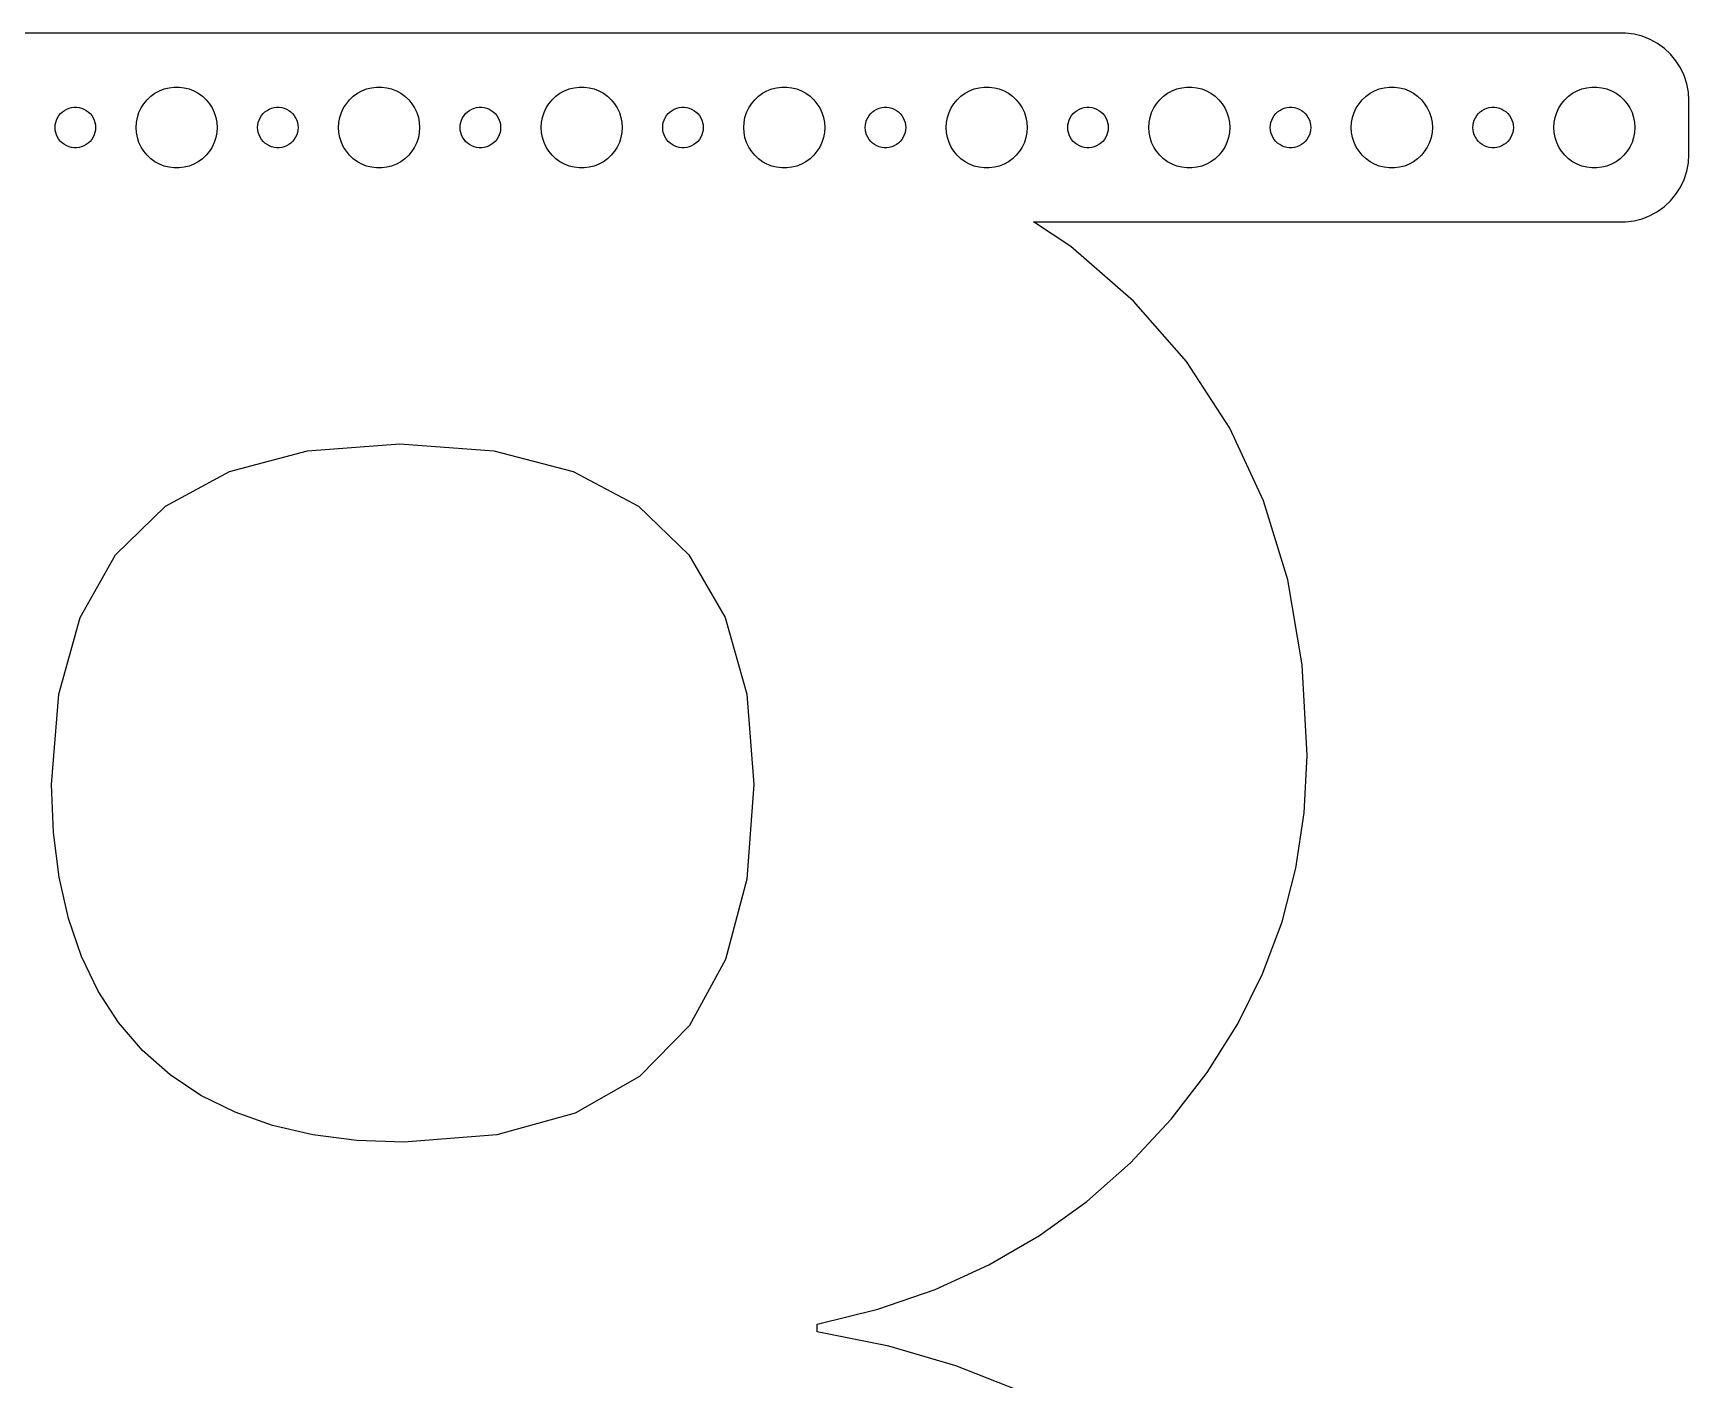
# Model space of a CAD drawing. Header units: metres. Extents: x -97 to 97, y -193 to 7.
# Drawn here: x -25.6 to 97, y -92.8 to 7 of the extents above; entities that cross this region are included whole.
import ezdxf

# ---------------------------------------------------------------- set-up
doc = ezdxf.new("R2010")
doc.units = ezdxf.units.M

msp = doc.modelspace()

# ---------------------------------------------------------------- linework, layer by layer
for p, q in [((92.3139, 6.99013), (-92.3139, 6.99013)), ((92.9369, 6.91142), (92.3139, 6.99013)), ((93.5451, 6.75528), (92.9369, 6.91142)), ((94.1289, 6.52412), (93.5451, 6.75528)), ((94.6791, 6.22163), (94.1289, 6.52412)), ((95.1871, 5.85255), (94.6791, 6.22163)), ((95.6448, 5.42273), (95.1871, 5.85255)), ((96.0451, 4.93892), (95.6448, 5.42273)), ((96.3815, 4.40877), (96.0451, 4.93892)), ((96.6489, 3.84062), (96.3815, 4.40877)), ((96.8429, 3.24344), (96.6489, 3.84062)), ((-16.9123, 2.31154), (-16.6075, 2.53297)), ((-16.6075, 2.53297), (-16.2773, 2.71448)), ((-16.2773, 2.71448), (-15.927, 2.85316)), ((-15.927, 2.85316), (-15.5621, 2.94685)), ((-15.5621, 2.94685), (-15.1884, 2.99408)), ((-15.1884, 2.99408), (-14.8116, 2.99408)), ((-14.8116, 2.99408), (-14.4379, 2.94685)), ((-14.4379, 2.94685), (-14.0729, 2.85316)), ((-14.0729, 2.85316), (-13.7227, 2.71448)), ((-13.7227, 2.71448), (-13.3925, 2.53297)), ((-13.3925, 2.53297), (-13.0877, 2.31154)), ((-1.91226, 2.31154), (-1.60747, 2.53297)), ((-1.60747, 2.53297), (-1.27733, 2.71448)), ((-1.27733, 2.71448), (-0.927048, 2.85316)), ((-0.927048, 2.85316), (-0.562134, 2.94685)), ((-0.562134, 2.94685), (-0.18837, 2.99408)), ((-0.18837, 2.99408), (0.18837, 2.99408)), ((0.18837, 2.99408), (0.562134, 2.94685)), ((0.562134, 2.94685), (0.927048, 2.85316)), ((0.927048, 2.85316), (1.27733, 2.71448)), ((1.27733, 2.71448), (1.60747, 2.53297)), ((1.60747, 2.53297), (1.91226, 2.31154)), ((13.0877, 2.31154), (13.3925, 2.53297)), ((13.3925, 2.53297), (13.7227, 2.71448)), ((13.7227, 2.71448), (14.0729, 2.85316)), ((14.0729, 2.85316), (14.4379, 2.94685)), ((14.4379, 2.94685), (14.8116, 2.99408)), ((14.8116, 2.99408), (15.1884, 2.99408)), ((15.1884, 2.99408), (15.5621, 2.94685)), ((15.5621, 2.94685), (15.927, 2.85316)), ((15.927, 2.85316), (16.2773, 2.71448)), ((16.2773, 2.71448), (16.6075, 2.53297)), ((16.6075, 2.53297), (16.9123, 2.31154)), ((28.0877, 2.31154), (28.3925, 2.53297)), ((28.3925, 2.53297), (28.7227, 2.71448)), ((28.7227, 2.71448), (29.0729, 2.85316)), ((29.0729, 2.85316), (29.4379, 2.94685)), ((29.4379, 2.94685), (29.8116, 2.99408)), ((29.8116, 2.99408), (30.1884, 2.99408)), ((30.1884, 2.99408), (30.5621, 2.94685)), ((30.5621, 2.94685), (30.927, 2.85316)), ((30.927, 2.85316), (31.2773, 2.71448)), ((31.2773, 2.71448), (31.6075, 2.53297)), ((31.6075, 2.53297), (31.9123, 2.31154)), ((43.0877, 2.31154), (43.3925, 2.53297)), ((43.3925, 2.53297), (43.7227, 2.71448)), ((43.7227, 2.71448), (44.0729, 2.85316)), ((44.0729, 2.85316), (44.4379, 2.94685)), ((44.4379, 2.94685), (44.8116, 2.99408)), ((44.8116, 2.99408), (45.1884, 2.99408)), ((45.1884, 2.99408), (45.5621, 2.94685)), ((45.5621, 2.94685), (45.927, 2.85316)), ((45.927, 2.85316), (46.2773, 2.71448)), ((46.2773, 2.71448), (46.6075, 2.53297)), ((46.6075, 2.53297), (46.9123, 2.31154)), ((58.0877, 2.31154), (58.3925, 2.53297)), ((58.3925, 2.53297), (58.7227, 2.71448)), ((58.7227, 2.71448), (59.0729, 2.85316)), ((59.0729, 2.85316), (59.4379, 2.94685)), ((59.4379, 2.94685), (59.8116, 2.99408)), ((59.8116, 2.99408), (60.1884, 2.99408)), ((60.1884, 2.99408), (60.5621, 2.94685)), ((60.5621, 2.94685), (60.927, 2.85316)), ((60.927, 2.85316), (61.2773, 2.71448)), ((61.2773, 2.71448), (61.6075, 2.53297)), ((61.6075, 2.53297), (61.9123, 2.31154)), ((73.0877, 2.31154), (73.3925, 2.53297)), ((73.3925, 2.53297), (73.7227, 2.71448)), ((73.7227, 2.71448), (74.073, 2.85316)), ((74.073, 2.85316), (74.4379, 2.94685)), ((74.4379, 2.94685), (74.8116, 2.99408)), ((74.8116, 2.99408), (75.1884, 2.99408)), ((75.1884, 2.99408), (75.5621, 2.94685)), ((75.5621, 2.94685), (75.927, 2.85316)), ((75.927, 2.85316), (76.2773, 2.71448)), ((76.2773, 2.71448), (76.6075, 2.53297)), ((76.6075, 2.53297), (76.9123, 2.31154)), ((88.0877, 2.31154), (88.3925, 2.53297)), ((88.3925, 2.53297), (88.7227, 2.71448)), ((88.7227, 2.71448), (89.073, 2.85316)), ((89.073, 2.85316), (89.4379, 2.94685)), ((89.4379, 2.94685), (89.8116, 2.99408)), ((89.8116, 2.99408), (90.1884, 2.99408)), ((90.1884, 2.99408), (90.5621, 2.94685)), ((90.5621, 2.94685), (90.927, 2.85316)), ((90.927, 2.85316), (91.2773, 2.71448)), ((91.2773, 2.71448), (91.6075, 2.53297)), ((91.6075, 2.53297), (91.9123, 2.31154)), ((96.9606, 2.62666), (96.8429, 3.24344)), ((97, 2), (96.9606, 2.62666)), ((-23.4561, 1.15576), (-23.3037, 1.26648)), ((-23.3037, 1.26648), (-23.1387, 1.35724)), ((-23.1387, 1.35724), (-22.9635, 1.42657)), ((-22.9635, 1.42657), (-22.7811, 1.47342)), ((-22.7811, 1.47342), (-22.5942, 1.49704)), ((-22.5942, 1.49704), (-22.4058, 1.49704)), ((-22.4058, 1.49704), (-22.2189, 1.47342)), ((-22.2189, 1.47342), (-22.0365, 1.42657)), ((-22.0365, 1.42657), (-21.8613, 1.35724)), ((-21.8613, 1.35724), (-21.6963, 1.26648)), ((-21.6963, 1.26648), (-21.5439, 1.15576)), ((-17.7893, 1.10437), (-17.6289, 1.44525)), ((-17.6289, 1.44525), (-17.427, 1.76335)), ((-17.427, 1.76335), (-17.1869, 2.05363)), ((-17.1869, 2.05363), (-16.9123, 2.31154)), ((-13.0877, 2.31154), (-12.8131, 2.05363)), ((-12.8131, 2.05363), (-12.5729, 1.76335)), ((-12.5729, 1.76335), (-12.3711, 1.44525)), ((-12.3711, 1.44525), (-12.2107, 1.10437)), ((-8.45613, 1.15576), (-8.30373, 1.26648)), ((-8.30373, 1.26648), (-8.13866, 1.35724)), ((-8.13866, 1.35724), (-7.96352, 1.42657)), ((-7.96352, 1.42657), (-7.78107, 1.47342)), ((-7.78107, 1.47342), (-7.59418, 1.49704)), ((-7.59418, 1.49704), (-7.40581, 1.49704)), ((-7.40581, 1.49704), (-7.21892, 1.47342)), ((-7.21892, 1.47342), (-7.03647, 1.42657)), ((-7.03647, 1.42657), (-6.86133, 1.35724)), ((-6.86133, 1.35724), (-6.69626, 1.26648)), ((-6.69626, 1.26648), (-6.54385, 1.15576)), ((-2.78932, 1.10437), (-2.62891, 1.44525)), ((-2.62891, 1.44525), (-2.42705, 1.76335)), ((-2.42705, 1.76335), (-2.1869, 2.05363)), ((-2.1869, 2.05363), (-1.91226, 2.31154)), ((1.91226, 2.31154), (2.1869, 2.05363)), ((2.1869, 2.05363), (2.42705, 1.76335)), ((2.42705, 1.76335), (2.62891, 1.44525)), ((2.62891, 1.44525), (2.78932, 1.10437)), ((6.54385, 1.15576), (6.69626, 1.26648)), ((6.69626, 1.26648), (6.86133, 1.35724)), ((6.86133, 1.35724), (7.03647, 1.42657)), ((7.03647, 1.42657), (7.21892, 1.47342)), ((7.21892, 1.47342), (7.40581, 1.49704)), ((7.40581, 1.49704), (7.59418, 1.49704)), ((7.59418, 1.49704), (7.78107, 1.47342)), ((7.78107, 1.47342), (7.96352, 1.42657)), ((7.96352, 1.42657), (8.13866, 1.35724)), ((8.13866, 1.35724), (8.30373, 1.26648)), ((8.30373, 1.26648), (8.45613, 1.15576)), ((12.2107, 1.10437), (12.3711, 1.44525)), ((12.3711, 1.44525), (12.5729, 1.76335)), ((12.5729, 1.76335), (12.8131, 2.05363)), ((12.8131, 2.05363), (13.0877, 2.31154)), ((16.9123, 2.31154), (17.1869, 2.05363)), ((17.1869, 2.05363), (17.427, 1.76335)), ((17.427, 1.76335), (17.6289, 1.44525)), ((17.6289, 1.44525), (17.7893, 1.10437)), ((21.5439, 1.15576), (21.6963, 1.26648)), ((21.6963, 1.26648), (21.8613, 1.35724)), ((21.8613, 1.35724), (22.0365, 1.42657)), ((22.0365, 1.42657), (22.2189, 1.47342)), ((22.2189, 1.47342), (22.4058, 1.49704)), ((22.4058, 1.49704), (22.5942, 1.49704)), ((22.5942, 1.49704), (22.7811, 1.47342)), ((22.7811, 1.47342), (22.9635, 1.42657)), ((22.9635, 1.42657), (23.1387, 1.35724)), ((23.1387, 1.35724), (23.3037, 1.26648)), ((23.3037, 1.26648), (23.4561, 1.15576)), ((27.2107, 1.10437), (27.3711, 1.44525)), ((27.3711, 1.44525), (27.5729, 1.76335)), ((27.5729, 1.76335), (27.8131, 2.05363)), ((27.8131, 2.05363), (28.0877, 2.31154)), ((31.9123, 2.31154), (32.1869, 2.05363)), ((32.1869, 2.05363), (32.427, 1.76335)), ((32.427, 1.76335), (32.6289, 1.44525)), ((32.6289, 1.44525), (32.7893, 1.10437)), ((36.5439, 1.15576), (36.6963, 1.26648)), ((36.6963, 1.26648), (36.8613, 1.35724)), ((36.8613, 1.35724), (37.0365, 1.42657)), ((37.0365, 1.42657), (37.2189, 1.47342)), ((37.2189, 1.47342), (37.4058, 1.49704)), ((37.4058, 1.49704), (37.5942, 1.49704)), ((37.5942, 1.49704), (37.7811, 1.47342)), ((37.7811, 1.47342), (37.9635, 1.42657)), ((37.9635, 1.42657), (38.1387, 1.35724)), ((38.1387, 1.35724), (38.3037, 1.26648)), ((38.3037, 1.26648), (38.4561, 1.15576)), ((42.2107, 1.10437), (42.3711, 1.44525)), ((42.3711, 1.44525), (42.5729, 1.76335)), ((42.5729, 1.76335), (42.8131, 2.05363)), ((42.8131, 2.05363), (43.0877, 2.31154)), ((46.9123, 2.31154), (47.1869, 2.05363)), ((47.1869, 2.05363), (47.427, 1.76335)), ((47.427, 1.76335), (47.6289, 1.44525)), ((47.6289, 1.44525), (47.7893, 1.10437)), ((51.5439, 1.15576), (51.6963, 1.26648)), ((51.6963, 1.26648), (51.8613, 1.35724)), ((51.8613, 1.35724), (52.0365, 1.42657)), ((52.0365, 1.42657), (52.2189, 1.47342)), ((52.2189, 1.47342), (52.4058, 1.49704)), ((52.4058, 1.49704), (52.5942, 1.49704)), ((52.5942, 1.49704), (52.7811, 1.47342)), ((52.7811, 1.47342), (52.9635, 1.42657)), ((52.9635, 1.42657), (53.1387, 1.35724)), ((53.1387, 1.35724), (53.3037, 1.26648)), ((53.3037, 1.26648), (53.4561, 1.15576)), ((57.2107, 1.10437), (57.3711, 1.44525)), ((57.3711, 1.44525), (57.5729, 1.76335)), ((57.5729, 1.76335), (57.8131, 2.05363)), ((57.8131, 2.05363), (58.0877, 2.31154)), ((61.9123, 2.31154), (62.1869, 2.05363)), ((62.1869, 2.05363), (62.427, 1.76335)), ((62.427, 1.76335), (62.6289, 1.44525)), ((62.6289, 1.44525), (62.7893, 1.10437)), ((66.5439, 1.15576), (66.6963, 1.26648)), ((66.6963, 1.26648), (66.8613, 1.35724)), ((66.8613, 1.35724), (67.0365, 1.42657)), ((67.0365, 1.42657), (67.2189, 1.47342)), ((67.2189, 1.47342), (67.4058, 1.49704)), ((67.4058, 1.49704), (67.5942, 1.49704)), ((67.5942, 1.49704), (67.7811, 1.47342)), ((67.7811, 1.47342), (67.9635, 1.42657)), ((67.9635, 1.42657), (68.1387, 1.35724)), ((68.1387, 1.35724), (68.3037, 1.26648)), ((68.3037, 1.26648), (68.4561, 1.15576)), ((72.2107, 1.10437), (72.3711, 1.44525)), ((72.3711, 1.44525), (72.573, 1.76335)), ((72.573, 1.76335), (72.8131, 2.05363)), ((72.8131, 2.05363), (73.0877, 2.31154)), ((76.9123, 2.31154), (77.1869, 2.05363)), ((77.1869, 2.05363), (77.427, 1.76335)), ((77.427, 1.76335), (77.6289, 1.44525)), ((77.6289, 1.44525), (77.7893, 1.10437)), ((81.5439, 1.15576), (81.6963, 1.26648)), ((81.6963, 1.26648), (81.8613, 1.35724)), ((81.8613, 1.35724), (82.0365, 1.42657)), ((82.0365, 1.42657), (82.2189, 1.47342)), ((82.2189, 1.47342), (82.4058, 1.49704)), ((82.4058, 1.49704), (82.5942, 1.49704)), ((82.5942, 1.49704), (82.7811, 1.47342)), ((82.7811, 1.47342), (82.9635, 1.42657)), ((82.9635, 1.42657), (83.1387, 1.35724)), ((83.1387, 1.35724), (83.3037, 1.26648)), ((83.3037, 1.26648), (83.4561, 1.15576)), ((87.2107, 1.10437), (87.3711, 1.44525)), ((87.3711, 1.44525), (87.573, 1.76335)), ((87.573, 1.76335), (87.8131, 2.05363)), ((87.8131, 2.05363), (88.0877, 2.31154)), ((91.9123, 2.31154), (92.1869, 2.05363)), ((92.1869, 2.05363), (92.427, 1.76335)), ((92.427, 1.76335), (92.6289, 1.44525)), ((92.6289, 1.44525), (92.7893, 1.10437)), ((97, -2), (97, 2)), ((-24, 0), (-23.9882, 0.187988)), ((-23.9882, -0.187988), (-24, 0)), ((-23.9882, 0.187988), (-23.9529, 0.373032)), ((-23.9529, 0.373032), (-23.8947, 0.552185)), ((-23.8947, 0.552185), (-23.8145, 0.722626)), ((-23.8145, 0.722626), (-23.7135, 0.881668)), ((-23.7135, 0.881668), (-23.5934, 1.02681)), ((-23.5934, 1.02681), (-23.4561, 1.15576)), ((-21.5439, 1.15576), (-21.4065, 1.02681)), ((-21.4065, 1.02681), (-21.2865, 0.881668)), ((-21.2865, 0.881668), (-21.1855, 0.722626)), ((-21.1855, 0.722626), (-21.1053, 0.552185)), ((-21.1053, 0.552185), (-21.0471, 0.373032)), ((-21.0471, 0.373032), (-21.0118, 0.187988)), ((-21.0118, 0.187988), (-21, 0)), ((-21, 0), (-21.0118, -0.187988)), ((-18, 0), (-17.9763, 0.375992)), ((-17.9763, -0.375992), (-18, 0)), ((-17.9763, 0.375992), (-17.9057, 0.746063)), ((-17.9057, 0.746063), (-17.7893, 1.10437)), ((-12.2107, 1.10437), (-12.0942, 0.746063)), ((-12.0942, 0.746063), (-12.0237, 0.375992)), ((-12.0237, 0.375992), (-12, 0)), ((-12, 0), (-12.0237, -0.375992)), ((-9, 0), (-8.98816, 0.187988)), ((-8.98816, -0.187988), (-9, 0)), ((-8.98816, 0.187988), (-8.95287, 0.373032)), ((-8.95287, 0.373032), (-8.89465, 0.552185)), ((-8.89465, 0.552185), (-8.81445, 0.722626)), ((-8.81445, 0.722626), (-8.71352, 0.881668)), ((-8.71352, 0.881668), (-8.59344, 1.02681)), ((-8.59344, 1.02681), (-8.45613, 1.15576)), ((-6.54385, 1.15576), (-6.40654, 1.02681)), ((-6.40654, 1.02681), (-6.28647, 0.881668)), ((-6.28647, 0.881668), (-6.18553, 0.722626)), ((-6.18553, 0.722626), (-6.10533, 0.552185)), ((-6.10533, 0.552185), (-6.04712, 0.373032)), ((-6.04712, 0.373032), (-6.01183, 0.187988)), ((-6.01183, 0.187988), (-6, 0)), ((-6, 0), (-6.01183, -0.187988)), ((-3, 0), (-2.97633, 0.375992)), ((-2.97633, -0.375992), (-3, 0)), ((-2.97633, 0.375992), (-2.90575, 0.746063)), ((-2.90575, 0.746063), (-2.78932, 1.10437)), ((2.78932, 1.10437), (2.90575, 0.746063)), ((2.90575, 0.746063), (2.97633, 0.375992)), ((2.97633, 0.375992), (3, 0)), ((3, 0), (2.97633, -0.375992)), ((6, 0), (6.01183, 0.187988)), ((6.01183, -0.187988), (6, 0)), ((6.01183, 0.187988), (6.04712, 0.373032)), ((6.04712, 0.373032), (6.10533, 0.552185)), ((6.10533, 0.552185), (6.18553, 0.722626)), ((6.18553, 0.722626), (6.28647, 0.881668)), ((6.28647, 0.881668), (6.40654, 1.02681)), ((6.40654, 1.02681), (6.54385, 1.15576)), ((8.45613, 1.15576), (8.59344, 1.02681)), ((8.59344, 1.02681), (8.71352, 0.881668)), ((8.71352, 0.881668), (8.81445, 0.722626)), ((8.81445, 0.722626), (8.89465, 0.552185)), ((8.89465, 0.552185), (8.95287, 0.373032)), ((8.95287, 0.373032), (8.98816, 0.187988)), ((8.98816, 0.187988), (9, 0)), ((9, 0), (8.98816, -0.187988)), ((12, 0), (12.0237, 0.375992)), ((12.0237, -0.375992), (12, 0)), ((12.0237, 0.375992), (12.0942, 0.746063)), ((12.0942, 0.746063), (12.2107, 1.10437)), ((17.7893, 1.10437), (17.9057, 0.746063)), ((17.9057, 0.746063), (17.9763, 0.375992)), ((17.9763, 0.375992), (18, 0)), ((18, 0), (17.9763, -0.375992)), ((21, 0), (21.0118, 0.187988)), ((21.0118, -0.187988), (21, 0)), ((21.0118, 0.187988), (21.0471, 0.373032)), ((21.0471, 0.373032), (21.1053, 0.552185)), ((21.1053, 0.552185), (21.1855, 0.722626)), ((21.1855, 0.722626), (21.2865, 0.881668)), ((21.2865, 0.881668), (21.4065, 1.02681)), ((21.4065, 1.02681), (21.5439, 1.15576)), ((23.4561, 1.15576), (23.5934, 1.02681)), ((23.5934, 1.02681), (23.7135, 0.881668)), ((23.7135, 0.881668), (23.8145, 0.722626)), ((23.8145, 0.722626), (23.8947, 0.552185)), ((23.8947, 0.552185), (23.9529, 0.373032)), ((23.9529, 0.373032), (23.9882, 0.187988)), ((23.9882, 0.187988), (24, 0)), ((24, 0), (23.9882, -0.187988)), ((27, 0), (27.0237, 0.375992)), ((27.0237, -0.375992), (27, 0)), ((27.0237, 0.375992), (27.0942, 0.746063)), ((27.0942, 0.746063), (27.2107, 1.10437)), ((32.7893, 1.10437), (32.9057, 0.746063)), ((32.9057, 0.746063), (32.9763, 0.375992)), ((32.9763, 0.375992), (33, 0)), ((33, 0), (32.9763, -0.375992)), ((36, 0), (36.0118, 0.187988)), ((36.0118, -0.187988), (36, 0)), ((36.0118, 0.187988), (36.0471, 0.373032)), ((36.0471, 0.373032), (36.1053, 0.552185)), ((36.1053, 0.552185), (36.1855, 0.722626)), ((36.1855, 0.722626), (36.2865, 0.881668)), ((36.2865, 0.881668), (36.4065, 1.02681)), ((36.4065, 1.02681), (36.5439, 1.15576)), ((38.4561, 1.15576), (38.5934, 1.02681)), ((38.5934, 1.02681), (38.7135, 0.881668)), ((38.7135, 0.881668), (38.8145, 0.722626)), ((38.8145, 0.722626), (38.8947, 0.552185)), ((38.8947, 0.552185), (38.9529, 0.373032)), ((38.9529, 0.373032), (38.9882, 0.187988)), ((38.9882, 0.187988), (39, 0)), ((39, 0), (38.9882, -0.187988)), ((42, 0), (42.0237, 0.375992)), ((42.0237, -0.375992), (42, 0)), ((42.0237, 0.375992), (42.0942, 0.746063)), ((42.0942, 0.746063), (42.2107, 1.10437)), ((47.7893, 1.10437), (47.9057, 0.746063)), ((47.9057, 0.746063), (47.9763, 0.375992)), ((47.9763, 0.375992), (48, 0)), ((48, 0), (47.9763, -0.375992)), ((51, 0), (51.0118, 0.187988)), ((51.0118, -0.187988), (51, 0)), ((51.0118, 0.187988), (51.0471, 0.373032)), ((51.0471, 0.373032), (51.1053, 0.552185)), ((51.1053, 0.552185), (51.1855, 0.722626)), ((51.1855, 0.722626), (51.2865, 0.881668)), ((51.2865, 0.881668), (51.4065, 1.02681)), ((51.4065, 1.02681), (51.5439, 1.15576)), ((53.4561, 1.15576), (53.5934, 1.02681)), ((53.5934, 1.02681), (53.7135, 0.881668)), ((53.7135, 0.881668), (53.8145, 0.722626)), ((53.8145, 0.722626), (53.8947, 0.552185)), ((53.8947, 0.552185), (53.9529, 0.373032)), ((53.9529, 0.373032), (53.9882, 0.187988)), ((53.9882, 0.187988), (54, 0)), ((54, 0), (53.9882, -0.187988)), ((57, 0), (57.0237, 0.375992)), ((57.0237, -0.375992), (57, 0)), ((57.0237, 0.375992), (57.0942, 0.746063)), ((57.0942, 0.746063), (57.2107, 1.10437)), ((62.7893, 1.10437), (62.9057, 0.746063)), ((62.9057, 0.746063), (62.9763, 0.375992)), ((62.9763, 0.375992), (63, 0)), ((63, 0), (62.9763, -0.375992)), ((66, 0), (66.0118, 0.187988)), ((66.0118, -0.187988), (66, 0)), ((66.0118, 0.187988), (66.0471, 0.373032)), ((66.0471, 0.373032), (66.1053, 0.552185)), ((66.1053, 0.552185), (66.1855, 0.722626)), ((66.1855, 0.722626), (66.2865, 0.881668)), ((66.2865, 0.881668), (66.4065, 1.02681)), ((66.4065, 1.02681), (66.5439, 1.15576)), ((68.4561, 1.15576), (68.5934, 1.02681)), ((68.5934, 1.02681), (68.7135, 0.881668)), ((68.7135, 0.881668), (68.8145, 0.722626)), ((68.8145, 0.722626), (68.8947, 0.552185)), ((68.8947, 0.552185), (68.9529, 0.373032)), ((68.9529, 0.373032), (68.9882, 0.187988)), ((68.9882, 0.187988), (69, 0)), ((69, 0), (68.9882, -0.187988)), ((72, 0), (72.0237, 0.375992)), ((72.0237, -0.375992), (72, 0)), ((72.0237, 0.375992), (72.0943, 0.746063)), ((72.0943, 0.746063), (72.2107, 1.10437)), ((77.7893, 1.10437), (77.9057, 0.746063)), ((77.9057, 0.746063), (77.9763, 0.375992)), ((77.9763, 0.375992), (78, 0)), ((78, 0), (77.9763, -0.375992)), ((81, 0), (81.0118, 0.187988)), ((81.0118, -0.187988), (81, 0)), ((81.0118, 0.187988), (81.0471, 0.373032)), ((81.0471, 0.373032), (81.1053, 0.552185)), ((81.1053, 0.552185), (81.1855, 0.722626)), ((81.1855, 0.722626), (81.2865, 0.881668)), ((81.2865, 0.881668), (81.4065, 1.02681)), ((81.4065, 1.02681), (81.5439, 1.15576)), ((83.4561, 1.15576), (83.5934, 1.02681)), ((83.5934, 1.02681), (83.7135, 0.881668)), ((83.7135, 0.881668), (83.8145, 0.722626)), ((83.8145, 0.722626), (83.8947, 0.552185)), ((83.8947, 0.552185), (83.9529, 0.373032)), ((83.9529, 0.373032), (83.9882, 0.187988)), ((83.9882, 0.187988), (84, 0)), ((84, 0), (83.9882, -0.187988)), ((87, 0), (87.0237, 0.375992)), ((87.0237, -0.375992), (87, 0)), ((87.0237, 0.375992), (87.0943, 0.746063)), ((87.0943, 0.746063), (87.2107, 1.10437)), ((92.7893, 1.10437), (92.9057, 0.746063)), ((92.9057, 0.746063), (92.9763, 0.375992)), ((92.9763, 0.375992), (93, 0)), ((93, 0), (92.9763, -0.375992)), ((-23.9529, -0.373032), (-23.9882, -0.187988)), ((-23.8947, -0.552185), (-23.9529, -0.373032)), ((-23.8145, -0.722626), (-23.8947, -0.552185)), ((-23.7135, -0.881668), (-23.8145, -0.722626)), ((-23.5934, -1.02681), (-23.7135, -0.881668)), ((-23.4561, -1.15576), (-23.5934, -1.02681)), ((-23.3037, -1.26648), (-23.4561, -1.15576)), ((-21.5439, -1.15576), (-21.6963, -1.26648)), ((-21.4065, -1.02681), (-21.5439, -1.15576)), ((-21.2865, -0.881668), (-21.4065, -1.02681)), ((-21.1855, -0.722626), (-21.2865, -0.881668)), ((-21.1053, -0.552185), (-21.1855, -0.722626)), ((-21.0471, -0.373032), (-21.1053, -0.552185)), ((-21.0118, -0.187988), (-21.0471, -0.373032)), ((-17.9057, -0.746063), (-17.9763, -0.375992)), ((-17.7893, -1.10437), (-17.9057, -0.746063)), ((-17.6289, -1.44525), (-17.7893, -1.10437)), ((-12.2107, -1.10437), (-12.3711, -1.44525)), ((-12.0942, -0.746063), (-12.2107, -1.10437)), ((-12.0237, -0.375992), (-12.0942, -0.746063)), ((-8.95287, -0.373032), (-8.98816, -0.187988)), ((-8.89465, -0.552185), (-8.95287, -0.373032)), ((-8.81445, -0.722626), (-8.89465, -0.552185)), ((-8.71352, -0.881668), (-8.81445, -0.722626)), ((-8.59344, -1.02681), (-8.71352, -0.881668)), ((-8.45613, -1.15576), (-8.59344, -1.02681)), ((-8.30373, -1.26648), (-8.45613, -1.15576)), ((-6.54385, -1.15576), (-6.69626, -1.26648)), ((-6.40654, -1.02681), (-6.54385, -1.15576)), ((-6.28647, -0.881668), (-6.40654, -1.02681)), ((-6.18553, -0.722626), (-6.28647, -0.881668)), ((-6.10533, -0.552185), (-6.18553, -0.722626)), ((-6.04712, -0.373032), (-6.10533, -0.552185)), ((-6.01183, -0.187988), (-6.04712, -0.373032)), ((-2.90575, -0.746063), (-2.97633, -0.375992)), ((-2.78932, -1.10437), (-2.90575, -0.746063)), ((-2.62891, -1.44525), (-2.78932, -1.10437)), ((2.78932, -1.10437), (2.62891, -1.44525)), ((2.90575, -0.746063), (2.78932, -1.10437)), ((2.97633, -0.375992), (2.90575, -0.746063)), ((6.04712, -0.373032), (6.01183, -0.187988)), ((6.10533, -0.552185), (6.04712, -0.373032)), ((6.18553, -0.722626), (6.10533, -0.552185)), ((6.28647, -0.881668), (6.18553, -0.722626)), ((6.40654, -1.02681), (6.28647, -0.881668)), ((6.54385, -1.15576), (6.40654, -1.02681)), ((6.69626, -1.26648), (6.54385, -1.15576)), ((8.45613, -1.15576), (8.30373, -1.26648)), ((8.59344, -1.02681), (8.45613, -1.15576)), ((8.71352, -0.881668), (8.59344, -1.02681)), ((8.81445, -0.722626), (8.71352, -0.881668)), ((8.89465, -0.552185), (8.81445, -0.722626)), ((8.95287, -0.373032), (8.89465, -0.552185)), ((8.98816, -0.187988), (8.95287, -0.373032)), ((12.0942, -0.746063), (12.0237, -0.375992)), ((12.2107, -1.10437), (12.0942, -0.746063)), ((12.3711, -1.44525), (12.2107, -1.10437)), ((17.7893, -1.10437), (17.6289, -1.44525)), ((17.9057, -0.746063), (17.7893, -1.10437)), ((17.9763, -0.375992), (17.9057, -0.746063)), ((21.0471, -0.373032), (21.0118, -0.187988)), ((21.1053, -0.552185), (21.0471, -0.373032)), ((21.1855, -0.722626), (21.1053, -0.552185)), ((21.2865, -0.881668), (21.1855, -0.722626)), ((21.4065, -1.02681), (21.2865, -0.881668)), ((21.5439, -1.15576), (21.4065, -1.02681)), ((21.6963, -1.26648), (21.5439, -1.15576)), ((23.4561, -1.15576), (23.3037, -1.26648)), ((23.5934, -1.02681), (23.4561, -1.15576)), ((23.7135, -0.881668), (23.5934, -1.02681)), ((23.8145, -0.722626), (23.7135, -0.881668)), ((23.8947, -0.552185), (23.8145, -0.722626)), ((23.9529, -0.373032), (23.8947, -0.552185)), ((23.9882, -0.187988), (23.9529, -0.373032)), ((27.0942, -0.746063), (27.0237, -0.375992)), ((27.2107, -1.10437), (27.0942, -0.746063)), ((27.3711, -1.44525), (27.2107, -1.10437)), ((32.7893, -1.10437), (32.6289, -1.44525)), ((32.9057, -0.746063), (32.7893, -1.10437)), ((32.9763, -0.375992), (32.9057, -0.746063)), ((36.0471, -0.373032), (36.0118, -0.187988)), ((36.1053, -0.552185), (36.0471, -0.373032)), ((36.1855, -0.722626), (36.1053, -0.552185)), ((36.2865, -0.881668), (36.1855, -0.722626)), ((36.4065, -1.02681), (36.2865, -0.881668)), ((36.5439, -1.15576), (36.4065, -1.02681)), ((36.6963, -1.26648), (36.5439, -1.15576)), ((38.4561, -1.15576), (38.3037, -1.26648)), ((38.5934, -1.02681), (38.4561, -1.15576)), ((38.7135, -0.881668), (38.5934, -1.02681)), ((38.8145, -0.722626), (38.7135, -0.881668)), ((38.8947, -0.552185), (38.8145, -0.722626)), ((38.9529, -0.373032), (38.8947, -0.552185)), ((38.9882, -0.187988), (38.9529, -0.373032)), ((42.0942, -0.746063), (42.0237, -0.375992)), ((42.2107, -1.10437), (42.0942, -0.746063)), ((42.3711, -1.44525), (42.2107, -1.10437)), ((47.7893, -1.10437), (47.6289, -1.44525)), ((47.9057, -0.746063), (47.7893, -1.10437)), ((47.9763, -0.375992), (47.9057, -0.746063)), ((51.0471, -0.373032), (51.0118, -0.187988)), ((51.1053, -0.552185), (51.0471, -0.373032)), ((51.1855, -0.722626), (51.1053, -0.552185)), ((51.2865, -0.881668), (51.1855, -0.722626)), ((51.4065, -1.02681), (51.2865, -0.881668)), ((51.5439, -1.15576), (51.4065, -1.02681)), ((51.6963, -1.26648), (51.5439, -1.15576)), ((53.4561, -1.15576), (53.3037, -1.26648)), ((53.5934, -1.02681), (53.4561, -1.15576)), ((53.7135, -0.881668), (53.5934, -1.02681)), ((53.8145, -0.722626), (53.7135, -0.881668)), ((53.8947, -0.552185), (53.8145, -0.722626)), ((53.9529, -0.373032), (53.8947, -0.552185)), ((53.9882, -0.187988), (53.9529, -0.373032)), ((57.0942, -0.746063), (57.0237, -0.375992)), ((57.2107, -1.10437), (57.0942, -0.746063)), ((57.3711, -1.44525), (57.2107, -1.10437)), ((62.7893, -1.10437), (62.6289, -1.44525)), ((62.9057, -0.746063), (62.7893, -1.10437)), ((62.9763, -0.375992), (62.9057, -0.746063)), ((66.0471, -0.373032), (66.0118, -0.187988)), ((66.1053, -0.552185), (66.0471, -0.373032)), ((66.1855, -0.722626), (66.1053, -0.552185)), ((66.2865, -0.881668), (66.1855, -0.722626)), ((66.4065, -1.02681), (66.2865, -0.881668)), ((66.5439, -1.15576), (66.4065, -1.02681)), ((66.6963, -1.26648), (66.5439, -1.15576)), ((68.4561, -1.15576), (68.3037, -1.26648)), ((68.5934, -1.02681), (68.4561, -1.15576)), ((68.7135, -0.881668), (68.5934, -1.02681)), ((68.8145, -0.722626), (68.7135, -0.881668)), ((68.8947, -0.552185), (68.8145, -0.722626)), ((68.9529, -0.373032), (68.8947, -0.552185)), ((68.9882, -0.187988), (68.9529, -0.373032)), ((72.0943, -0.746063), (72.0237, -0.375992)), ((72.2107, -1.10437), (72.0943, -0.746063)), ((72.3711, -1.44525), (72.2107, -1.10437)), ((77.7893, -1.10437), (77.6289, -1.44525)), ((77.9057, -0.746063), (77.7893, -1.10437)), ((77.9763, -0.375992), (77.9057, -0.746063)), ((81.0471, -0.373032), (81.0118, -0.187988)), ((81.1053, -0.552185), (81.0471, -0.373032)), ((81.1855, -0.722626), (81.1053, -0.552185)), ((81.2865, -0.881668), (81.1855, -0.722626)), ((81.4065, -1.02681), (81.2865, -0.881668)), ((81.5439, -1.15576), (81.4065, -1.02681)), ((81.6963, -1.26648), (81.5439, -1.15576)), ((83.4561, -1.15576), (83.3037, -1.26648)), ((83.5934, -1.02681), (83.4561, -1.15576)), ((83.7135, -0.881668), (83.5934, -1.02681)), ((83.8145, -0.722626), (83.7135, -0.881668)), ((83.8947, -0.552185), (83.8145, -0.722626)), ((83.9529, -0.373032), (83.8947, -0.552185)), ((83.9882, -0.187988), (83.9529, -0.373032)), ((87.0943, -0.746063), (87.0237, -0.375992)), ((87.2107, -1.10437), (87.0943, -0.746063)), ((87.3711, -1.44525), (87.2107, -1.10437)), ((92.7893, -1.10437), (92.6289, -1.44525)), ((92.9057, -0.746063), (92.7893, -1.10437)), ((92.9763, -0.375992), (92.9057, -0.746063)), ((-23.1387, -1.35724), (-23.3037, -1.26648)), ((-22.9635, -1.42657), (-23.1387, -1.35724)), ((-22.7811, -1.47342), (-22.9635, -1.42657)), ((-22.5942, -1.49704), (-22.7811, -1.47342)), ((-22.4058, -1.49704), (-22.5942, -1.49704)), ((-22.2189, -1.47342), (-22.4058, -1.49704)), ((-22.0365, -1.42657), (-22.2189, -1.47342)), ((-21.8613, -1.35724), (-22.0365, -1.42657)), ((-21.6963, -1.26648), (-21.8613, -1.35724)), ((-17.427, -1.76335), (-17.6289, -1.44525)), ((-17.1869, -2.05363), (-17.427, -1.76335)), ((-16.9123, -2.31154), (-17.1869, -2.05363)), ((-16.6075, -2.53297), (-16.9123, -2.31154)), ((-13.0877, -2.31154), (-13.3925, -2.53297)), ((-12.8131, -2.05363), (-13.0877, -2.31154)), ((-12.5729, -1.76335), (-12.8131, -2.05363)), ((-12.3711, -1.44525), (-12.5729, -1.76335)), ((-8.13866, -1.35724), (-8.30373, -1.26648)), ((-7.96352, -1.42657), (-8.13866, -1.35724)), ((-7.78107, -1.47342), (-7.96352, -1.42657)), ((-7.59418, -1.49704), (-7.78107, -1.47342)), ((-7.40581, -1.49704), (-7.59418, -1.49704)), ((-7.21892, -1.47342), (-7.40581, -1.49704)), ((-7.03647, -1.42657), (-7.21892, -1.47342)), ((-6.86133, -1.35724), (-7.03647, -1.42657)), ((-6.69626, -1.26648), (-6.86133, -1.35724)), ((-2.42705, -1.76335), (-2.62891, -1.44525)), ((-2.1869, -2.05363), (-2.42705, -1.76335)), ((-1.91226, -2.31154), (-2.1869, -2.05363)), ((-1.60747, -2.53297), (-1.91226, -2.31154)), ((1.91226, -2.31154), (1.60747, -2.53297)), ((2.1869, -2.05363), (1.91226, -2.31154)), ((2.42705, -1.76335), (2.1869, -2.05363)), ((2.62891, -1.44525), (2.42705, -1.76335)), ((6.86133, -1.35724), (6.69626, -1.26648)), ((7.03647, -1.42657), (6.86133, -1.35724)), ((7.21892, -1.47342), (7.03647, -1.42657)), ((7.40581, -1.49704), (7.21892, -1.47342)), ((7.59418, -1.49704), (7.40581, -1.49704)), ((7.78107, -1.47342), (7.59418, -1.49704)), ((7.96352, -1.42657), (7.78107, -1.47342)), ((8.13866, -1.35724), (7.96352, -1.42657)), ((8.30373, -1.26648), (8.13866, -1.35724)), ((12.5729, -1.76335), (12.3711, -1.44525)), ((12.8131, -2.05363), (12.5729, -1.76335)), ((13.0877, -2.31154), (12.8131, -2.05363)), ((13.3925, -2.53297), (13.0877, -2.31154)), ((16.9123, -2.31154), (16.6075, -2.53297)), ((17.1869, -2.05363), (16.9123, -2.31154)), ((17.427, -1.76335), (17.1869, -2.05363)), ((17.6289, -1.44525), (17.427, -1.76335)), ((21.8613, -1.35724), (21.6963, -1.26648)), ((22.0365, -1.42657), (21.8613, -1.35724)), ((22.2189, -1.47342), (22.0365, -1.42657)), ((22.4058, -1.49704), (22.2189, -1.47342)), ((22.5942, -1.49704), (22.4058, -1.49704)), ((22.7811, -1.47342), (22.5942, -1.49704)), ((22.9635, -1.42657), (22.7811, -1.47342)), ((23.1387, -1.35724), (22.9635, -1.42657)), ((23.3037, -1.26648), (23.1387, -1.35724)), ((27.5729, -1.76335), (27.3711, -1.44525)), ((27.8131, -2.05363), (27.5729, -1.76335)), ((28.0877, -2.31154), (27.8131, -2.05363)), ((28.3925, -2.53297), (28.0877, -2.31154)), ((31.9123, -2.31154), (31.6075, -2.53297)), ((32.1869, -2.05363), (31.9123, -2.31154)), ((32.427, -1.76335), (32.1869, -2.05363)), ((32.6289, -1.44525), (32.427, -1.76335)), ((36.8613, -1.35724), (36.6963, -1.26648)), ((37.0365, -1.42657), (36.8613, -1.35724)), ((37.2189, -1.47342), (37.0365, -1.42657)), ((37.4058, -1.49704), (37.2189, -1.47342)), ((37.5942, -1.49704), (37.4058, -1.49704)), ((37.7811, -1.47342), (37.5942, -1.49704)), ((37.9635, -1.42657), (37.7811, -1.47342)), ((38.1387, -1.35724), (37.9635, -1.42657)), ((38.3037, -1.26648), (38.1387, -1.35724)), ((42.5729, -1.76335), (42.3711, -1.44525)), ((42.8131, -2.05363), (42.5729, -1.76335)), ((43.0877, -2.31154), (42.8131, -2.05363)), ((43.3925, -2.53297), (43.0877, -2.31154)), ((46.9123, -2.31154), (46.6075, -2.53297)), ((47.1869, -2.05363), (46.9123, -2.31154)), ((47.427, -1.76335), (47.1869, -2.05363)), ((47.6289, -1.44525), (47.427, -1.76335)), ((51.8613, -1.35724), (51.6963, -1.26648)), ((52.0365, -1.42657), (51.8613, -1.35724)), ((52.2189, -1.47342), (52.0365, -1.42657)), ((52.4058, -1.49704), (52.2189, -1.47342)), ((52.5942, -1.49704), (52.4058, -1.49704)), ((52.7811, -1.47342), (52.5942, -1.49704)), ((52.9635, -1.42657), (52.7811, -1.47342)), ((53.1387, -1.35724), (52.9635, -1.42657)), ((53.3037, -1.26648), (53.1387, -1.35724)), ((57.5729, -1.76335), (57.3711, -1.44525)), ((57.8131, -2.05363), (57.5729, -1.76335)), ((58.0877, -2.31154), (57.8131, -2.05363)), ((58.3925, -2.53297), (58.0877, -2.31154)), ((61.9123, -2.31154), (61.6075, -2.53297)), ((62.1869, -2.05363), (61.9123, -2.31154)), ((62.427, -1.76335), (62.1869, -2.05363)), ((62.6289, -1.44525), (62.427, -1.76335)), ((66.8613, -1.35724), (66.6963, -1.26648)), ((67.0365, -1.42657), (66.8613, -1.35724)), ((67.2189, -1.47342), (67.0365, -1.42657)), ((67.4058, -1.49704), (67.2189, -1.47342)), ((67.5942, -1.49704), (67.4058, -1.49704)), ((67.7811, -1.47342), (67.5942, -1.49704)), ((67.9635, -1.42657), (67.7811, -1.47342)), ((68.1387, -1.35724), (67.9635, -1.42657)), ((68.3037, -1.26648), (68.1387, -1.35724)), ((72.573, -1.76335), (72.3711, -1.44525)), ((72.8131, -2.05363), (72.573, -1.76335)), ((73.0877, -2.31154), (72.8131, -2.05363)), ((73.3925, -2.53297), (73.0877, -2.31154)), ((76.9123, -2.31154), (76.6075, -2.53297)), ((77.1869, -2.05363), (76.9123, -2.31154)), ((77.427, -1.76335), (77.1869, -2.05363)), ((77.6289, -1.44525), (77.427, -1.76335)), ((81.8613, -1.35724), (81.6963, -1.26648)), ((82.0365, -1.42657), (81.8613, -1.35724)), ((82.2189, -1.47342), (82.0365, -1.42657)), ((82.4058, -1.49704), (82.2189, -1.47342)), ((82.5942, -1.49704), (82.4058, -1.49704)), ((82.7811, -1.47342), (82.5942, -1.49704)), ((82.9635, -1.42657), (82.7811, -1.47342)), ((83.1387, -1.35724), (82.9635, -1.42657)), ((83.3037, -1.26648), (83.1387, -1.35724)), ((87.573, -1.76335), (87.3711, -1.44525)), ((87.8131, -2.05363), (87.573, -1.76335)), ((88.0877, -2.31154), (87.8131, -2.05363)), ((88.3925, -2.53297), (88.0877, -2.31154)), ((91.9123, -2.31154), (91.6075, -2.53297)), ((92.1869, -2.05363), (91.9123, -2.31154)), ((92.427, -1.76335), (92.1869, -2.05363)), ((92.6289, -1.44525), (92.427, -1.76335)), ((96.9606, -2.62666), (97, -2)), ((-16.2773, -2.71448), (-16.6075, -2.53297)), ((-15.927, -2.85316), (-16.2773, -2.71448)), ((-15.5621, -2.94685), (-15.927, -2.85316)), ((-15.1884, -2.99408), (-15.5621, -2.94685)), ((-14.8116, -2.99408), (-15.1884, -2.99408)), ((-14.4379, -2.94685), (-14.8116, -2.99408)), ((-14.0729, -2.85316), (-14.4379, -2.94685)), ((-13.7227, -2.71448), (-14.0729, -2.85316)), ((-13.3925, -2.53297), (-13.7227, -2.71448)), ((-1.27733, -2.71448), (-1.60747, -2.53297)), ((-0.927048, -2.85316), (-1.27733, -2.71448)), ((-0.562134, -2.94685), (-0.927048, -2.85316)), ((-0.18837, -2.99408), (-0.562134, -2.94685)), ((0.18837, -2.99408), (-0.18837, -2.99408)), ((0.562134, -2.94685), (0.18837, -2.99408)), ((0.927048, -2.85316), (0.562134, -2.94685)), ((1.27733, -2.71448), (0.927048, -2.85316)), ((1.60747, -2.53297), (1.27733, -2.71448)), ((13.7227, -2.71448), (13.3925, -2.53297)), ((14.0729, -2.85316), (13.7227, -2.71448)), ((14.4379, -2.94685), (14.0729, -2.85316)), ((14.8116, -2.99408), (14.4379, -2.94685)), ((15.1884, -2.99408), (14.8116, -2.99408)), ((15.5621, -2.94685), (15.1884, -2.99408)), ((15.927, -2.85316), (15.5621, -2.94685)), ((16.2773, -2.71448), (15.927, -2.85316)), ((16.6075, -2.53297), (16.2773, -2.71448)), ((28.7227, -2.71448), (28.3925, -2.53297)), ((29.0729, -2.85316), (28.7227, -2.71448)), ((29.4379, -2.94685), (29.0729, -2.85316)), ((29.8116, -2.99408), (29.4379, -2.94685)), ((30.1884, -2.99408), (29.8116, -2.99408)), ((30.5621, -2.94685), (30.1884, -2.99408)), ((30.927, -2.85316), (30.5621, -2.94685)), ((31.2773, -2.71448), (30.927, -2.85316)), ((31.6075, -2.53297), (31.2773, -2.71448)), ((43.7227, -2.71448), (43.3925, -2.53297)), ((44.0729, -2.85316), (43.7227, -2.71448)), ((44.4379, -2.94685), (44.0729, -2.85316)), ((44.8116, -2.99408), (44.4379, -2.94685)), ((45.1884, -2.99408), (44.8116, -2.99408)), ((45.5621, -2.94685), (45.1884, -2.99408)), ((45.927, -2.85316), (45.5621, -2.94685)), ((46.2773, -2.71448), (45.927, -2.85316)), ((46.6075, -2.53297), (46.2773, -2.71448)), ((58.7227, -2.71448), (58.3925, -2.53297)), ((59.0729, -2.85316), (58.7227, -2.71448)), ((59.4379, -2.94685), (59.0729, -2.85316)), ((59.8116, -2.99408), (59.4379, -2.94685)), ((60.1884, -2.99408), (59.8116, -2.99408)), ((60.5621, -2.94685), (60.1884, -2.99408)), ((60.927, -2.85316), (60.5621, -2.94685)), ((61.2773, -2.71448), (60.927, -2.85316)), ((61.6075, -2.53297), (61.2773, -2.71448)), ((73.7227, -2.71448), (73.3925, -2.53297)), ((74.073, -2.85316), (73.7227, -2.71448)), ((74.4379, -2.94685), (74.073, -2.85316)), ((74.8116, -2.99408), (74.4379, -2.94685)), ((75.1884, -2.99408), (74.8116, -2.99408)), ((75.5621, -2.94685), (75.1884, -2.99408)), ((75.927, -2.85316), (75.5621, -2.94685)), ((76.2773, -2.71448), (75.927, -2.85316)), ((76.6075, -2.53297), (76.2773, -2.71448)), ((88.7227, -2.71448), (88.3925, -2.53297)), ((89.073, -2.85316), (88.7227, -2.71448)), ((89.4379, -2.94685), (89.073, -2.85316)), ((89.8116, -2.99408), (89.4379, -2.94685)), ((90.1884, -2.99408), (89.8116, -2.99408)), ((90.5621, -2.94685), (90.1884, -2.99408)), ((90.927, -2.85316), (90.5621, -2.94685)), ((91.2773, -2.71448), (90.927, -2.85316)), ((91.6075, -2.53297), (91.2773, -2.71448)), ((96.6489, -3.84062), (96.8429, -3.24344)), ((96.8429, -3.24344), (96.9606, -2.62666)), ((96.0451, -4.93892), (96.3815, -4.40877)), ((96.3815, -4.40877), (96.6489, -3.84062)), ((94.6791, -6.22163), (95.1871, -5.85255)), ((95.1871, -5.85255), (95.6448, -5.42273)), ((95.6448, -5.42273), (96.0451, -4.93892)), ((51.2159, -8.82397), (48.4661, -6.99013)), ((48.4661, -6.99013), (92.3139, -6.99013)), ((92.3139, -6.99013), (92.9369, -6.91142)), ((92.9369, -6.91142), (93.5451, -6.75528)), ((93.5451, -6.75528), (94.1289, -6.52412)), ((94.1289, -6.52412), (94.6791, -6.22163)), ((55.8598, -12.8558), (51.2159, -8.82397)), ((59.7892, -17.3387), (55.8598, -12.8558)), ((63.0042, -22.2729), (59.7892, -17.3387)), ((65.5047, -27.6582), (63.0042, -22.2729)), ((-11.0944, -25.48), (-5.30424, -23.9354)), ((-5.30424, -23.9354), (1.5387, -23.4205)), ((1.5387, -23.4205), (8.49533, -23.9354)), ((8.49533, -23.9354), (14.3817, -25.48)), ((-15.8319, -28.0543), (-11.0944, -25.48)), ((14.3817, -25.48), (19.1978, -28.0543)), ((-19.5165, -31.6584), (-15.8319, -28.0543)), ((19.1978, -28.0543), (22.9437, -31.6584)), ((67.2908, -33.4947), (65.5047, -27.6582)), ((-22.1485, -36.2922), (-19.5165, -31.6584)), ((22.9437, -31.6584), (25.6193, -36.2922)), ((68.3624, -39.7824), (67.2908, -33.4947)), ((-23.7276, -41.9557), (-22.1485, -36.2922)), ((25.6193, -36.2922), (27.2247, -41.9557)), ((68.7197, -46.5213), (68.3624, -39.7824)), ((-24.254, -48.6489), (-23.7276, -41.9557)), ((27.2247, -41.9557), (27.7598, -48.6489)), ((68.5143, -50.75), (68.7197, -46.5213)), ((-24.1166, -52.209), (-24.254, -48.6489)), ((27.7598, -48.6489), (27.2305, -55.6799)), ((67.8982, -54.8514), (68.5143, -50.75)), ((-23.7044, -55.5203), (-24.1166, -52.209)), ((66.8713, -58.8257), (67.8982, -54.8514)), ((-23.0175, -58.583), (-23.7044, -55.5203)), ((27.2305, -55.6799), (25.6425, -61.6291)), ((-22.0558, -61.3971), (-23.0175, -58.583)), ((65.4337, -62.6728), (66.8713, -58.8257)), ((-20.8193, -63.9624), (-22.0558, -61.3971)), ((25.6425, -61.6291), (22.9959, -66.4967)), ((63.5853, -66.3927), (65.4337, -62.6728)), ((-19.3081, -66.2791), (-20.8193, -63.9624)), ((-17.5221, -68.3472), (-19.3081, -66.2791)), ((22.9959, -66.4967), (19.2906, -70.2826)), ((61.3262, -69.9854), (63.5853, -66.3927)), ((-15.4787, -70.152), (-17.5221, -68.3472)), ((-13.1952, -71.6792), (-15.4787, -70.152)), ((19.2906, -70.2826), (14.5267, -72.9868)), ((58.6563, -73.451), (61.3262, -69.9854)), ((-10.6717, -72.9288), (-13.1952, -71.6792)), ((-7.90808, -73.9006), (-10.6717, -72.9288)), ((14.5267, -72.9868), (8.70416, -74.6093)), ((55.6567, -76.6759), (58.6563, -73.451)), ((-4.90446, -74.5948), (-7.90808, -73.9006)), ((-1.66078, -75.0113), (-4.90446, -74.5948)), ((8.70416, -74.6093), (1.82294, -75.1501)), ((1.82294, -75.1501), (-1.66078, -75.0113)), ((52.4085, -79.548), (55.6567, -76.6759)), ((48.9116, -82.0672), (52.4085, -79.548)), ((45.166, -84.2336), (48.9116, -82.0672)), ((41.1718, -86.0473), (45.166, -84.2336)), ((36.9288, -87.508), (41.1718, -86.0473)), ((32.4373, -88.616), (36.9288, -87.508)), ((32.4373, -89.1824), (32.4373, -88.616)), ((37.7386, -90.2613), (32.4373, -89.1824)), ((42.7103, -91.7163), (37.7386, -90.2613)), ((47.3523, -93.5473), (42.7103, -91.7163))]:
    msp.add_line(p, q)

doc.saveas('drawing.dxf')
